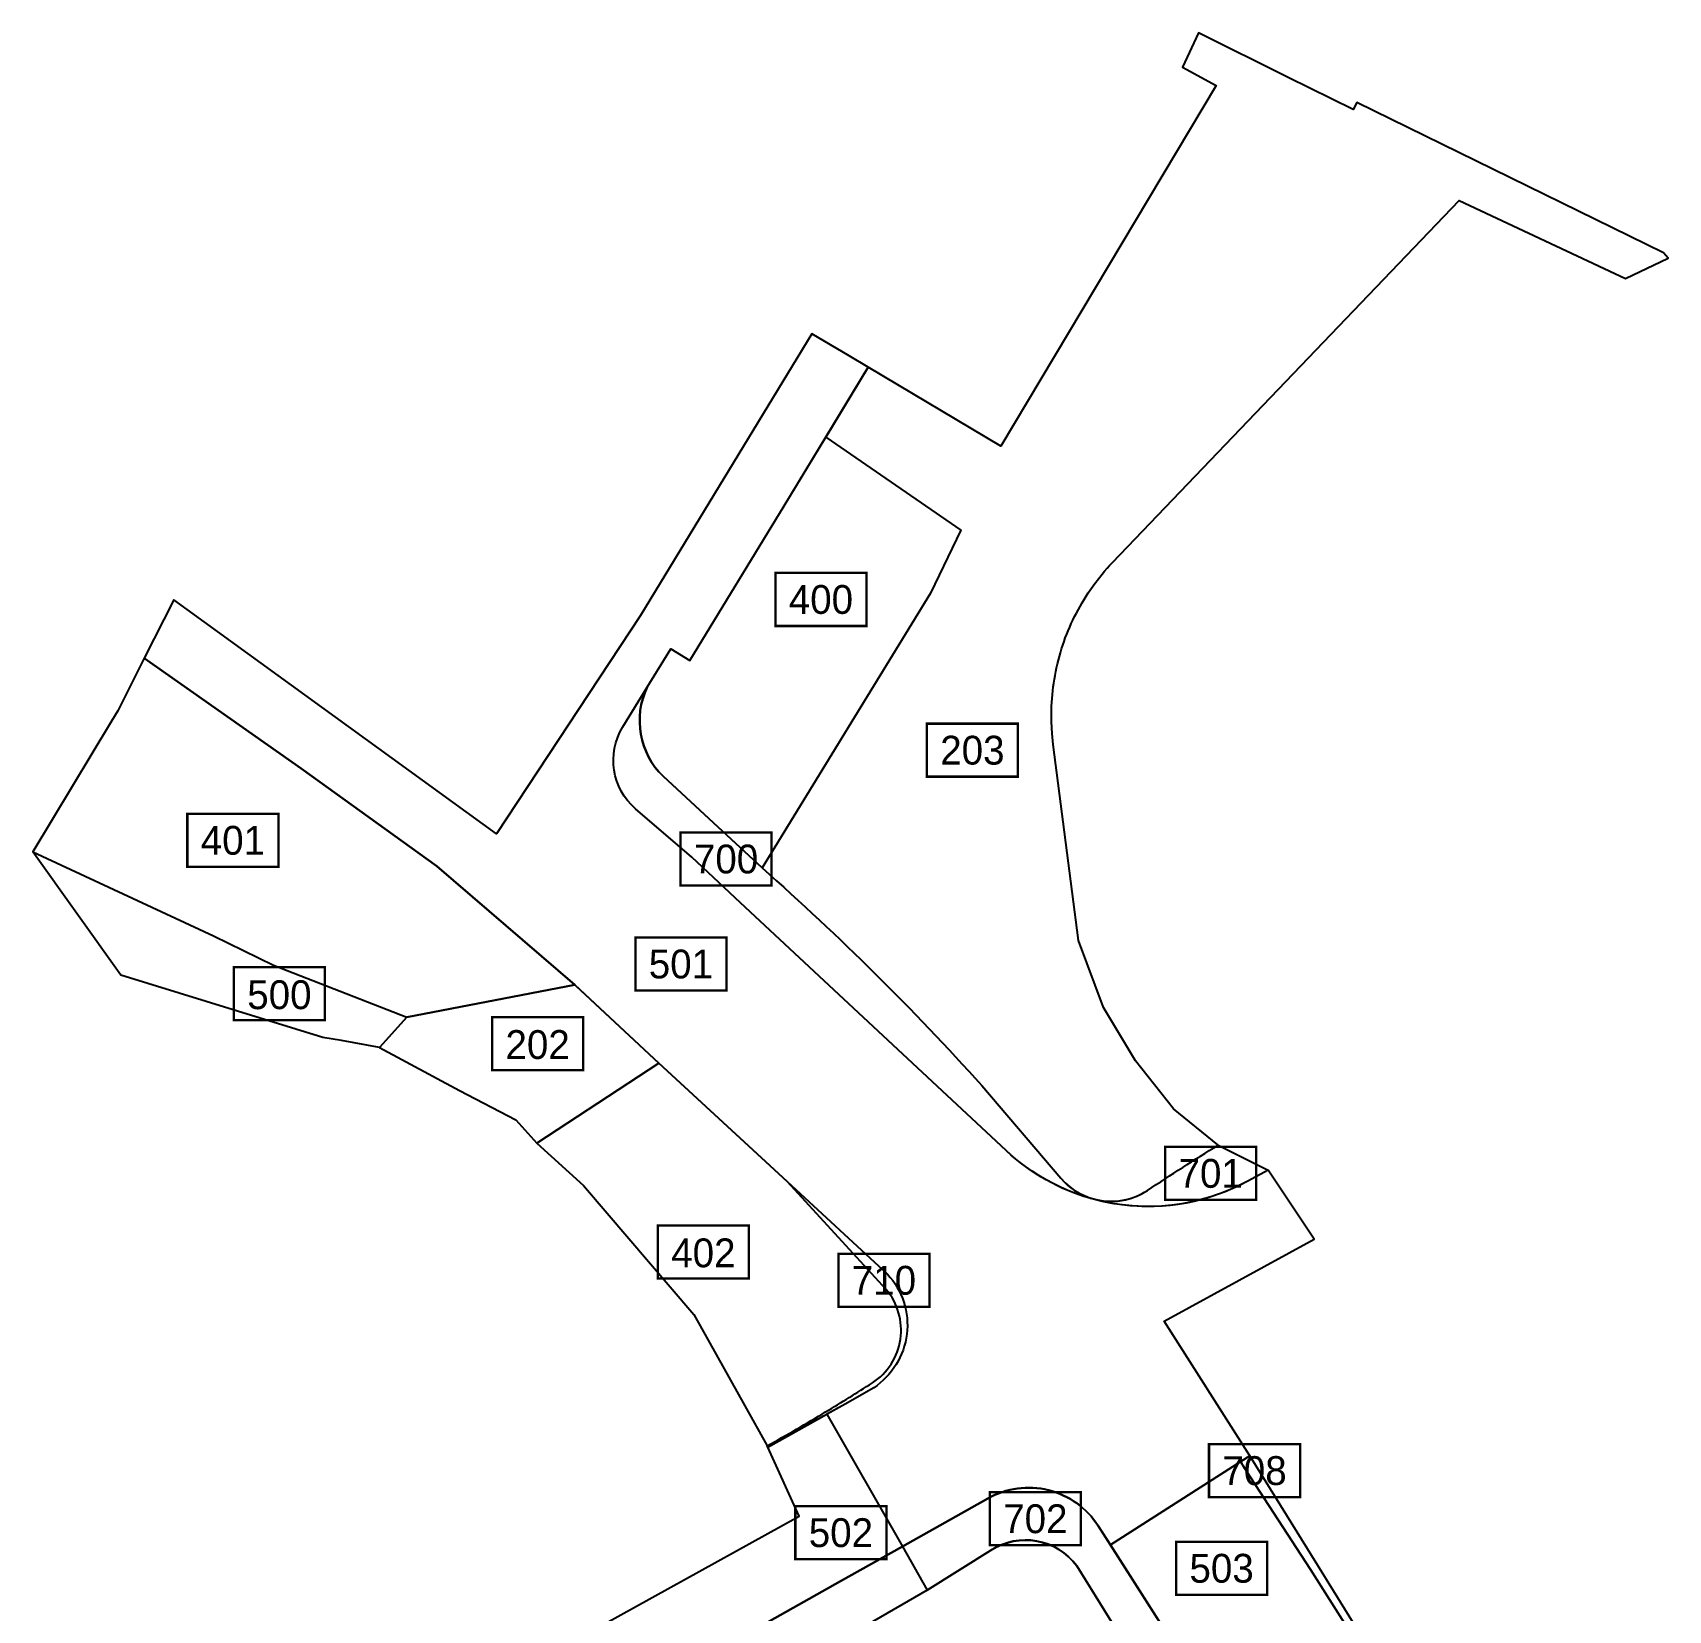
# Model space of a CAD drawing. Header units: metres. Extents: x 178168 to 178830, y 612718 to 613412.
# Drawn here: x 178301.5 to 178556.9, y 613165.5 to 613411.8 of the extents above; entities that cross this region are included whole.
import ezdxf
from ezdxf.enums import TextEntityAlignment as Align

# ---------------------------------------------------------------- set-up
doc = ezdxf.new("R2010")
doc.units = ezdxf.units.M
doc.header["$MEASUREMENT"] = 0
doc.layers.add('pcell', color=160, linetype='Continuous')
doc.layers.add('scellno', color=160, linetype='Continuous')
doc.styles.add('mvt-nos', font='mvt-nos')

# ---------------------------------------------------------------- blocks, each defined once
blk = doc.blocks.new('Cellno')
at = {"layer": 'scellno', "const_width": 0.25}
blk.add_lwpolyline([(-4.74, -2.76), (-4.74, 2.76), (4.74, 2.76), (4.74, -2.76)], close=True, dxfattribs=at)
at = {"layer": 'scellno', "style": 'mvt-nos'}
blk.add_attdef('CELLNO', text='', height=3, dxfattribs=at).set_placement((0, -1.6), align=Align.CENTER)
at = {"layer": 'scellno', "style": 'mvt-nos', "flags": 1}
for tag, p in [('CODE', (0, -6.25)), ('AREA', (0, -9.26))]:
    blk.add_attdef(tag, text='', height=2.5, dxfattribs=at).set_placement(p, align=Align.CENTER)

msp = doc.modelspace()

# ---------------------------------------------------------------- linework, layer by layer
at = {"layer": 'pcell'}
for points in [[(178446.39, 613334.18), (178441.68, 613324.33), (178415.37, 613281.43, -0.028552), (178449.66, 613247.46), (178462.03, 613232.98, 0.379278), (178475.56, 613231.09, -0.008187), (178486.59, 613238.16), (178486.51, 613238.2), (178479.61, 613243.8), (178473.67, 613251.29), (178468.67, 613259.64), (178464.8, 613270.11), (178460.83, 613300.69), (178460.64, 613302.42), (178460.55, 613304.24), (178460.55, 613306.06), (178460.57, 613306.67), (178460.64, 613307.88), (178460.75, 613309.09), (178460.83, 613309.69), (178460.91, 613310.29), (178461.01, 613310.89), (178461.11, 613311.49), (178461.22, 613312.08), (178461.35, 613312.68), (178461.49, 613313.27), (178461.63, 613313.86), (178461.79, 613314.44), (178461.96, 613315.03), (178462.13, 613315.61), (178462.32, 613316.18), (178462.52, 613316.76), (178462.72, 613317.33), (178462.94, 613317.9), (178463.17, 613318.46), (178463.4, 613319.02), (178463.65, 613319.57), (178463.91, 613320.12), (178464.17, 613320.67), (178464.45, 613321.21), (178465.33, 613322.8), (178466.29, 613324.35), (178467.33, 613325.84), (178468.45, 613327.27), (178468.84, 613327.74), (178469.24, 613328.2), (178469.64, 613328.65), (178470.06, 613329.09), (178524.21, 613385.63), (178550.17, 613373.45), (178556.86, 613376.61), (178556.1, 613377.47), (178508.24, 613400.95), (178507.65, 613399.83), (178497.5, 613404.83), (178483.53, 613411.82), (178481.01, 613406.45), (178486.25, 613403.58), (178452.64, 613347.25), (178431.96, 613359.58), (178425.32, 613348.69), (178446.39, 613334.18)], [(178453.47, 613237.3), (178412.02, 613275.98), (178404.39, 613283.1), (178395.63, 613290.63, -0.367945), (178393.63, 613303.44), (178397.43, 613309.64), (178401.11, 613315.65), (178404.1, 613313.82), (178418.8, 613337.98), (178431.96, 613359.58), (178428.98, 613361.37), (178423.15, 613364.83), (178396.41, 613320.82), (178373.9, 613286.76), (178323.51, 613323.27), (178318.92, 613314.16), (178343.41, 613296.96), (178364.6, 613281.71), (178386.15, 613263.17), (178386.15, 613263.17), (178399.26, 613250.96), (178419.27, 613232.48), (178434.96, 613217.99, -0.219266), (178437.97, 613208.63, -0.219266), (178432.8, 613200.27), (178428.33, 613197.71), (178425.5, 613196.14), (178437.28, 613175.48), (178450.63, 613182.99, -0.191488), (178460.09, 613184.28, -0.191488), (178467.85, 613178.72), (178469.75, 613175.75), (178490.1, 613188.74), (178491.53, 613189.63), (178478.14, 613210.66), (178501.58, 613223.48), (178494.38, 613234.26), (178491.23, 613232.54, -0.323319)], [(178418.8, 613337.98), (178425.32, 613348.69), (178446.39, 613334.18), (178441.68, 613324.33), (178415.37, 613281.43), (178407.77, 613288.45), (178399.91, 613295.73, -0.318844), (178397.43, 613309.64), (178401.11, 613315.65), (178404.1, 613313.82)], [(178466.94, 613229.75, -0.120529), (178453.47, 613237.3), (178412.02, 613275.98), (178404.39, 613283.1), (178395.63, 613290.63, -0.367945), (178393.63, 613303.44), (178397.43, 613309.64, 0.318844), (178399.91, 613295.73), (178407.77, 613288.45), (178415.37, 613281.43, -0.028552), (178449.66, 613247.46), (178462.03, 613232.98, 0.145533), (178466.96, 613229.79)], [(178416.17, 613191.18, 0.0088), (178425.3, 613196.49), (178425.3, 613196.49), (178425.3, 613196.49, 0.007211), (178432.59, 613201.04, 0.453578), (178434.74, 613215.62), (178434.74, 613215.62), (178419.27, 613232.48), (178399.26, 613250.96), (178399.26, 613250.96), (178380.21, 613238.46), (178387.48, 613231.87), (178387.48, 613231.87), (178404.7, 613211.71)], [(178466.96, 613229.79, 0.221517), (178475.56, 613231.09, -0.008187), (178486.59, 613238.16), (178494.38, 613234.26), (178491.23, 613232.54, -0.195184), (178466.94, 613229.75)], [(178437.97, 613208.63, -0.219266), (178432.8, 613200.27), (178428.33, 613197.71), (178416.28, 613190.99), (178416.17, 613191.18, 0.0088), (178425.3, 613196.49, 0.007211), (178432.59, 613201.04, 0.453578), (178434.74, 613215.62), (178419.27, 613232.48), (178434.96, 613217.99, -0.219266)], [(178491.53, 613189.63), (178490.1, 613188.74, 0.027406), (178490.89, 613187.39), (178500.99, 613171.87), (178519.78, 613142.22), (178547.81, 613098.71), (178520.62, 613142.67), (178514.38, 613152.76), (178502.17, 613172.5), (178491.53, 613189.63)], [(178491.81, 613141.17), (178467.85, 613178.72, 0.191488), (178460.09, 613184.28, 0.191488), (178450.63, 613182.99), (178437.28, 613175.48), (178441.16, 613168.68), (178451.05, 613174.87, -0.396398), (178464.53, 613172.45), (178486.12, 613137.61), (178525.8, 613073.46), (178529.49, 613067.49), (178537.59, 613067.56), (178534.26, 613073.53), (178527.32, 613085.52), (178491.81, 613141.17)], [(178458.66, 613120.44), (178486.12, 613137.61), (178464.53, 613172.45, 0.396398), (178451.05, 613174.87), (178441.16, 613168.68), (178431.86, 613163.29)]]:
    msp.add_lwpolyline(points, format="xyb", close=True, dxfattribs=at)
for points in [[(178318.92, 613314.16), (178314.77, 613305.94), (178313.8, 613304.34), (178313.8, 613304.34), (178301.49, 613283.96), (178329.7, 613270.84), (178339.07, 613266.27), (178359.91, 613258.12), (178386.15, 613263.17), (178386.15, 613263.17), (178364.6, 613281.71), (178343.41, 613296.96), (178343.41, 613296.96)], [(178355.66, 613253.41), (178355.66, 613253.41), (178349.72, 613254.46), (178346.8, 613254.97), (178315.27, 613264.68), (178301.49, 613283.96), (178329.7, 613270.84), (178339.07, 613266.27), (178359.91, 613258.12)], [(178380.21, 613238.46), (178399.26, 613250.96), (178386.37, 613262.99), (178386.14, 613263.18), (178359.91, 613258.12), (178355.66, 613253.41), (178368.11, 613246.68), (178376.93, 613242.1)]]:
    msp.add_lwpolyline(points, close=True, dxfattribs=at)
for points in [[(178375.24, 613154.84), (178421.16, 613180.2), (178416.28, 613190.99), (178425.5, 613196.14), (178437.28, 613175.48), (178427.63, 613170.06), (178385.05, 613146.1)], [(178385.05, 613146.1), (178427.63, 613170.06), (178437.28, 613175.48), (178441.16, 613168.68), (178431.86, 613163.29)]]:
    msp.add_lwpolyline(points, dxfattribs=at)
msp.add_lwpolyline([(178519.78, 613142.22), (178500.99, 613171.87), (178490.89, 613187.39, -0.027406), (178490.1, 613188.74), (178469.75, 613175.75), (178491.81, 613141.17)], format="xyb", dxfattribs=at)

# ---------------------------------------------------------------- block references
at = {"layer": 'scellno'}
ref = msp.add_blockref('Cellno', (178424.56, 613323.34), dxfattribs=dict(at, xscale=1.5, yscale=1.5, zscale=1.5))
ref.add_attrib('CELLNO', '400', dxfattribs={"height": 4.5, "rotation": 360, "style": 'mvt-nos'}).set_placement((178424.56, 613323.34), align=Align.MIDDLE)
ref = msp.add_blockref('Cellno', (178448.21, 613299.81), dxfattribs=dict(at, xscale=1.5, yscale=1.5, zscale=1.5))
ref.add_attrib('CELLNO', '203', dxfattribs={"height": 4.5, "rotation": 360, "style": 'mvt-nos'}).set_placement((178448.21, 613299.81), align=Align.MIDDLE)
ref = msp.add_blockref('Cellno', (178332.75, 613285.74), dxfattribs=dict(at, xscale=1.5, yscale=1.5, zscale=1.5))
ref.add_attrib('CELLNO', '401', dxfattribs={"height": 4.5, "rotation": 360, "style": 'mvt-nos'}).set_placement((178332.75, 613285.74), align=Align.MIDDLE)
ref = msp.add_blockref('Cellno', (178409.75, 613282.82), dxfattribs=dict(at, xscale=1.5, yscale=1.5, zscale=1.5))
ref.add_attrib('CELLNO', '700', dxfattribs={"height": 4.5, "rotation": 360, "style": 'mvt-nos'}).set_placement((178409.75, 613282.82), align=Align.MIDDLE)
ref = msp.add_blockref('Cellno', (178402.7, 613266.43), dxfattribs=dict(at, xscale=1.5, yscale=1.5, zscale=1.5))
ref.add_attrib('CELLNO', '501', dxfattribs={"height": 4.5, "rotation": 360, "style": 'mvt-nos'}).set_placement((178402.7, 613266.43), align=Align.MIDDLE)
at = {"layer": 'scellno', "xscale": 1.5, "yscale": 1.5, "zscale": 1.5}
for p, values in [((178340.01, 613261.78), {'CELLNO': '500'}), ((178380.33, 613254), {'CELLNO': '202'}), ((178406.21, 613221.48), {'CELLNO': '402'})]:
    msp.add_blockref('Cellno', p, dxfattribs=at).add_auto_attribs(values)
at = {"layer": 'scellno'}
ref = msp.add_blockref('Cellno', (178485.42, 613233.74), dxfattribs=dict(at, xscale=1.5, yscale=1.5, zscale=1.5))
ref.add_attrib('CELLNO', '701', dxfattribs={"height": 4.5, "rotation": 360, "style": 'mvt-nos'}).set_placement((178485.42, 613233.74), align=Align.MIDDLE)
ref = msp.add_blockref('Cellno', (178434.4, 613217.05), dxfattribs=dict(at, xscale=1.5, yscale=1.5, zscale=1.5))
ref.add_attrib('CELLNO', '710', dxfattribs={"height": 4.5, "rotation": 360, "style": 'mvt-nos'}).set_placement((178434.4, 613217.05), align=Align.MIDDLE)
ref = msp.add_blockref('Cellno', (178492.26, 613187.34), dxfattribs=dict(at, xscale=1.5, yscale=1.5, zscale=1.5))
ref.add_attrib('CELLNO', '708', dxfattribs={"height": 4.5, "rotation": 360, "style": 'mvt-nos'}).set_placement((178492.26, 613187.34), align=Align.MIDDLE)
ref = msp.add_blockref('Cellno', (178458.04, 613179.82), dxfattribs=dict(at, xscale=1.5, yscale=1.5, zscale=1.5))
ref.add_attrib('CELLNO', '702', dxfattribs={"height": 4.5, "rotation": 360, "style": 'mvt-nos'}).set_placement((178458.04, 613179.82), align=Align.MIDDLE)
ref = msp.add_blockref('Cellno', (178427.68, 613177.65), dxfattribs=dict(at, xscale=1.5, yscale=1.5, zscale=1.5))
ref.add_attrib('CELLNO', '502', dxfattribs={"height": 4.5, "rotation": 360, "style": 'mvt-nos'}).set_placement((178427.68, 613177.65), align=Align.MIDDLE)
ref = msp.add_blockref('Cellno', (178487.12, 613172.09), dxfattribs=dict(at, xscale=1.5, yscale=1.5, zscale=1.5))
ref.add_attrib('CELLNO', '503', dxfattribs={"height": 4.5, "rotation": 360, "style": 'mvt-nos'}).set_placement((178487.12, 613172.09), align=Align.MIDDLE)

doc.saveas('drawing.dxf')
